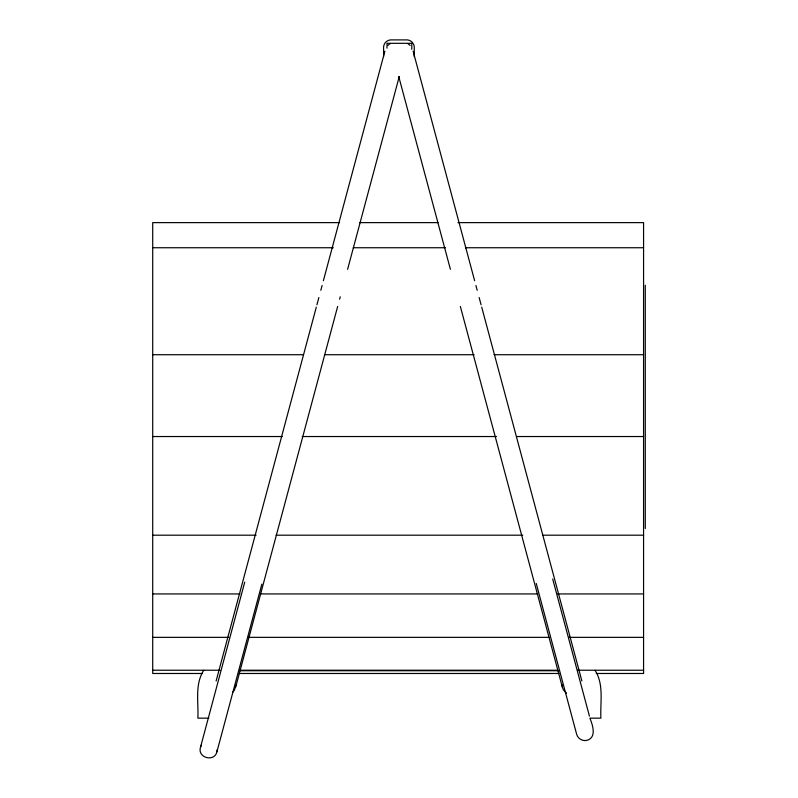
<?xml version="1.0" encoding="UTF-8"?>
<svg xmlns="http://www.w3.org/2000/svg" width="798" height="798" viewBox="0 0 798 798"><rect width="100%" height="100%" fill="white"/><g stroke="black" fill="none" stroke-linecap="round" stroke-linejoin="round"><path stroke-width="1.2" d="M244.737 582.141L200.468 747.377C197.236 757.841 214.492 762.469 216.926 751.786L261.844 584.156M216.926 751.786L217.216 749.581M232.906 692.085L234.532 689.961L235.909 684.854M216.118 681.003L316.297 307.16M316.936 304.746L318.871 297.534M320.806 290.312L322.093 285.504M323.38 280.726L384.875 51.212M235.56 687.497L337.664 306.432M339.599 299.22L340.237 296.806M347.599 269.345L399.239 76.608M200.468 747.377L201.315 745.312M203.729 670.31C194.592 684.584 198.672 702.29 197.864 718.16L208.807 718.16M387.838 45.426L389.963 43.8M339.589 222.632L152.717 222.632L152.717 673.482L202.552 673.482M359.529 222.632L438.012 222.632M457.952 222.632L643.577 222.632L643.577 673.482L596.236 673.482M152.717 247.739L333.365 247.739M353.295 247.739L445.493 247.739M465.424 247.739L643.577 247.739M152.717 354.721L303.459 354.721M324.646 354.721L474.142 354.721M494.082 354.721L643.577 354.721M152.717 436.536L282.283 436.536M302.213 436.536L496.575 436.536M516.505 436.536L643.577 436.536M152.717 535.189L256.118 535.189M276.058 535.189L522.73 535.189M542.67 535.189L643.577 535.189M152.717 593.941L239.929 593.941M261.106 593.941L537.682 593.941M557.612 593.941L643.577 593.941M152.717 637.353L228.707 637.353M248.647 637.353L548.894 637.353M568.834 637.353L643.577 637.353M152.717 670.23L219.989 670.23M239.929 670.23L557.612 670.23M577.553 670.23L643.577 670.23M240.118 670.739L558.65 670.739M238.682 673.482L558.859 673.482M589.961 718.16L600.904 718.16C600.086 702.29 604.166 684.584 595.039 670.31M408.047 43.8L410.162 45.426M566.51 693.163L563.478 689.961L562.45 687.497L460.346 306.432M413.135 51.212L474.63 280.726M475.907 285.504L477.204 290.312M479.139 297.534L481.074 304.746M481.713 307.16L581.892 681.003M552.695 578.999L589.433 716.105M590.161 718.848C592.744 725.322 596.744 737.462 587.089 740.305C582.69 741.512 577.802 738.689 576.655 734.28L536.226 583.418M398.761 76.608L450.411 269.345M562.101 684.854L562.45 687.497M645.283 285.275L645.283 528.525M414.262 56.638L414.262 46.713A7.671 7.671 0 0 0 407.449 39.9L390.402 39.9A7.671 7.671 0 0 0 383.589 46.713L383.589 56.638M411.788 49.326L411.788 43.311L386.99 43.311L386.99 48.119"/></g></svg>
